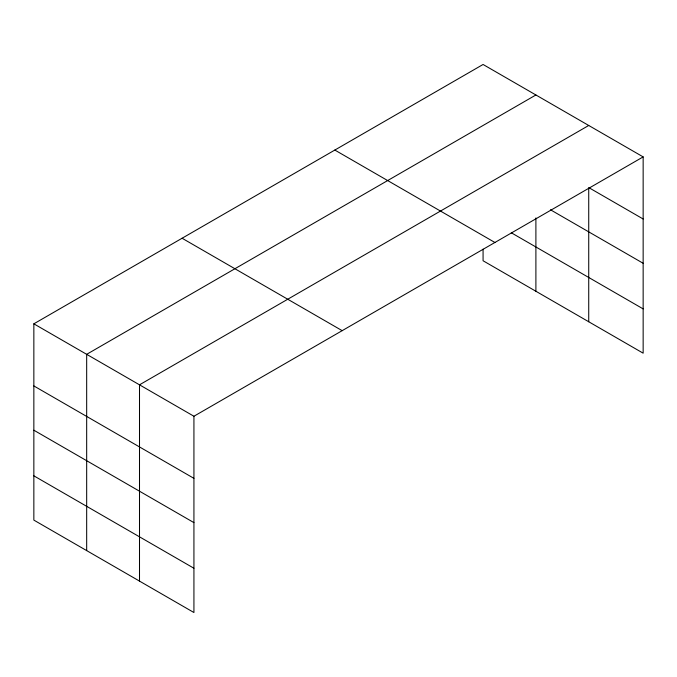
<?xml version="1.0" encoding="UTF-8"?>
<svg xmlns="http://www.w3.org/2000/svg" width="677" height="677" viewBox="0 0 677 677"><rect width="100%" height="100%" fill="white"/><g stroke="black" fill="none" stroke-linecap="round" stroke-linejoin="round"><path stroke-width="1.02" d="M33.85 323.826L193.927 416.245L193.927 612.524L33.85 520.105L33.85 323.826L483.073 64.476L643.15 156.895L643.15 353.174L483.073 260.755L483.073 249.153M535.896 94.975L86.673 354.325L86.673 550.604M588.728 125.473L139.504 384.824L139.504 581.103M193.927 416.245L643.15 156.895M589.633 188.096L643.15 218.993M550.469 209.768L643.15 263.277M511.304 232.778L643.15 308.89M334.827 150.057L494.904 242.476M182.096 238.245L342.173 330.664M33.85 385.932L193.927 478.351M33.85 430.208L193.927 522.627M33.85 475.829L193.927 568.248M588.728 187.571L588.728 321.753M535.896 217.943L535.896 291.254"/></g></svg>
